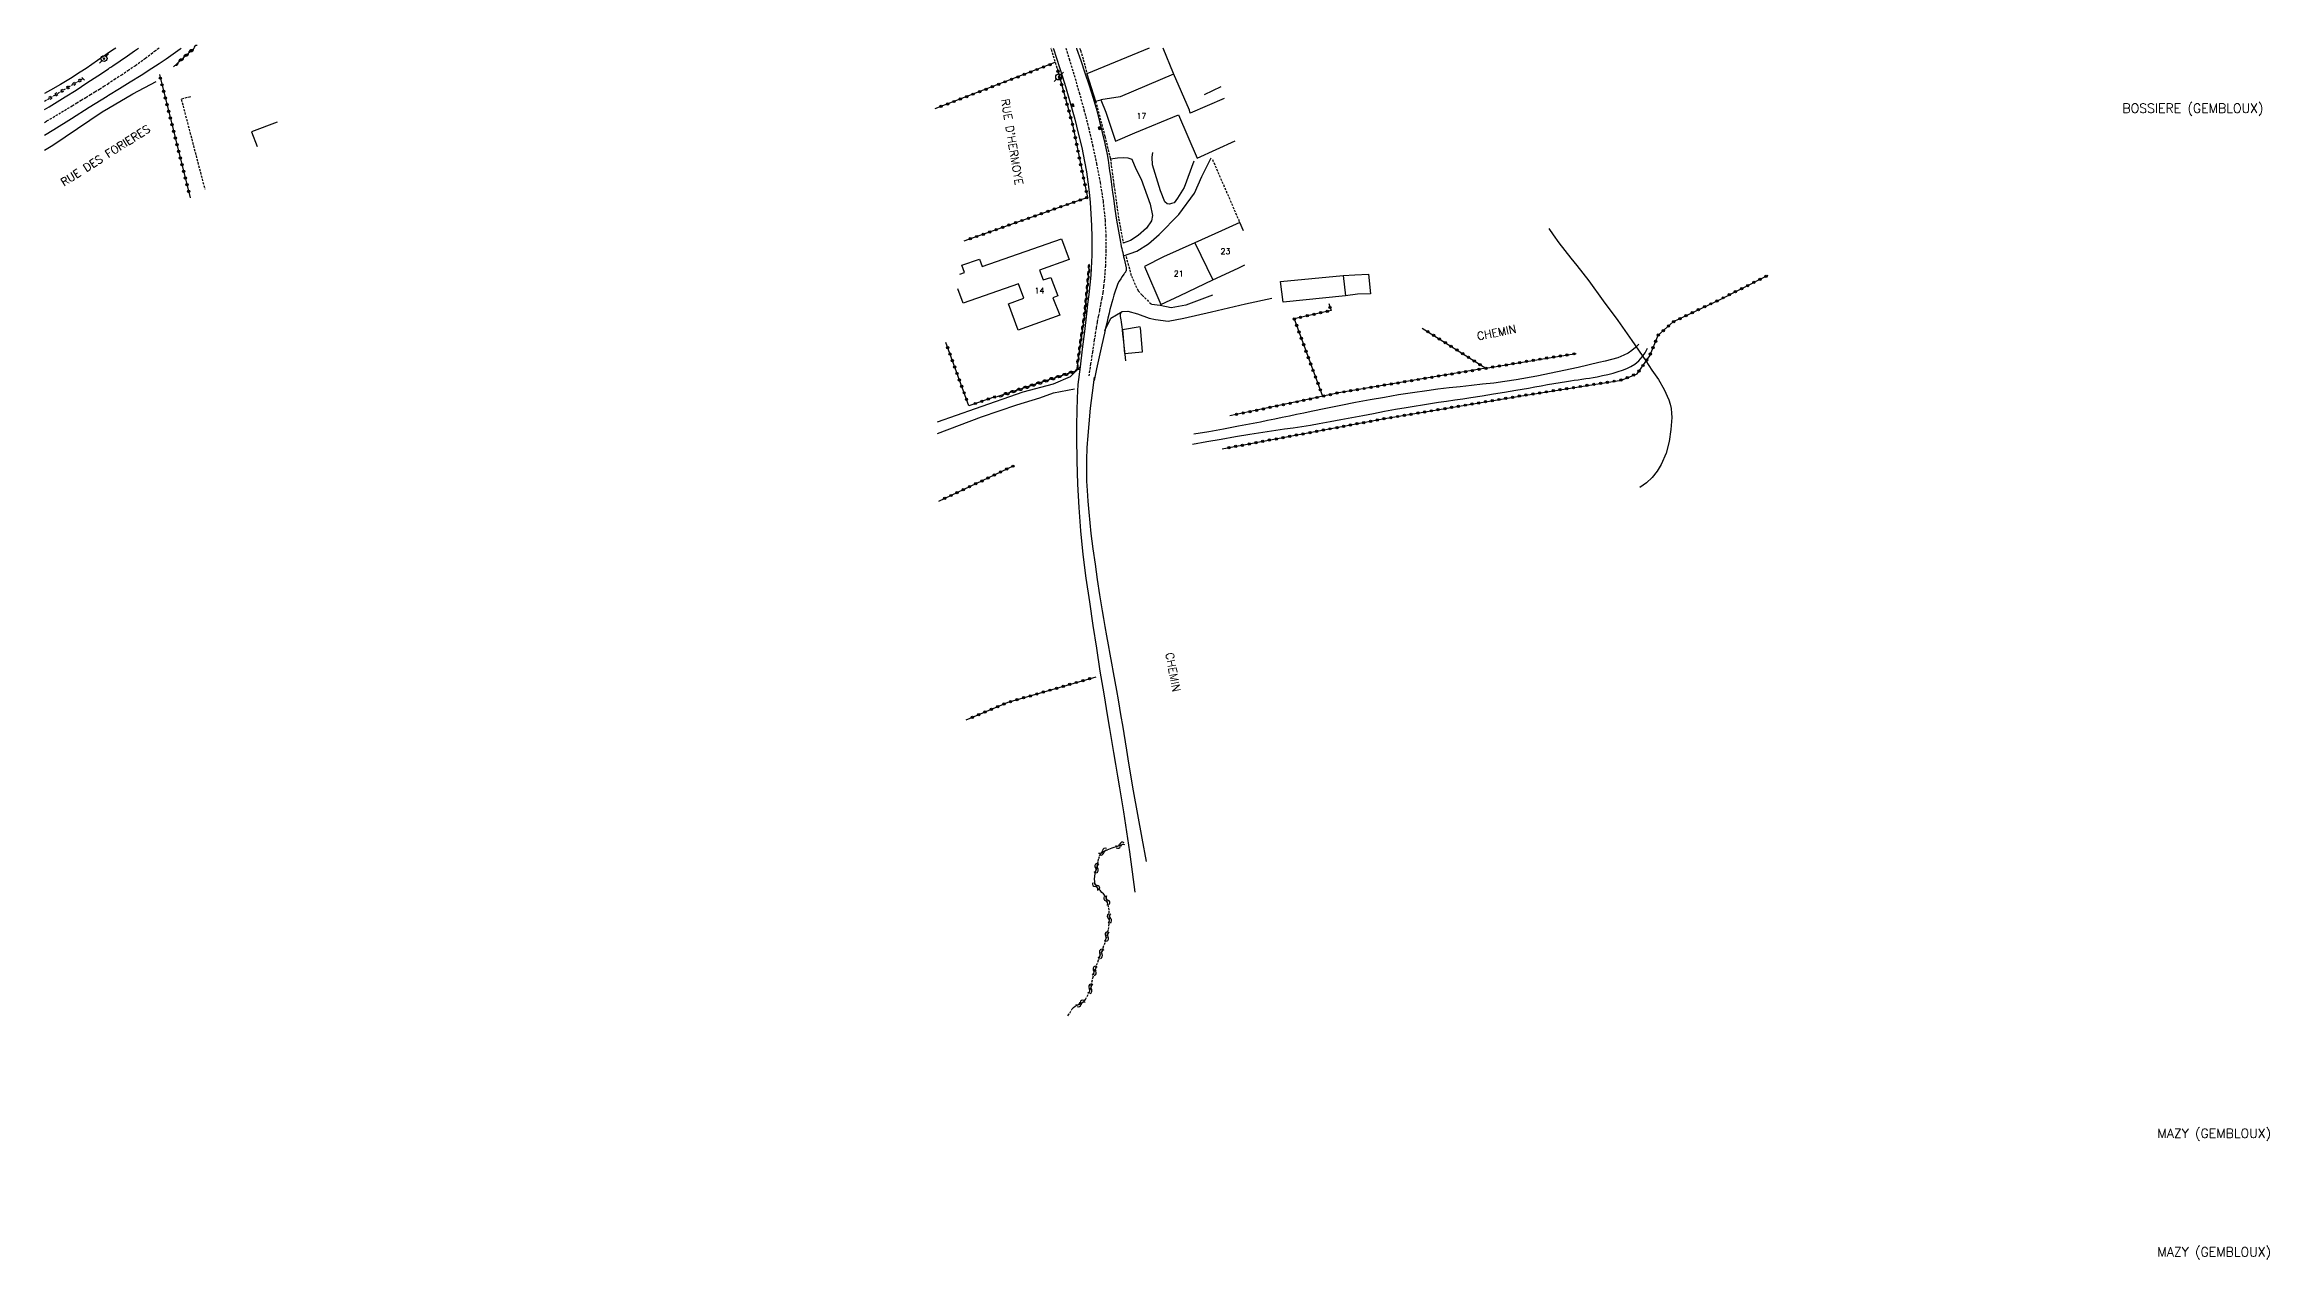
# Model space of a CAD drawing. Header units: millimetres. Extents: x 173000 to 174000, y 133000 to 134001.
# Drawn here: x 173000 to 173486.7, y 133735 to 134000.8 of the extents above; entities that cross this region are included whole.
import ezdxf
from ezdxf.enums import TextEntityAlignment as Align

# ---------------------------------------------------------------- set-up
doc = ezdxf.new("R2010")
doc.units = ezdxf.units.MM
doc.linetypes.add('DASHED', pattern=[0.75, 0.5, -0.25])
doc.layers.get('0').update_dxf_attribs({"linetype": 'CONTINUOUS'})
for name, color, linetype in [('W0001', 6, 'DASHED'), ('W0008', 7, 'CONTINUOUS'), ('W0017', 7, 'CONTINUOUS'), ('W0071', 7, 'CONTINUOUS'), ('W0101', 7, 'CONTINUOUS'), ('W0104', 1, 'CONTINUOUS'), ('W0112', 1, 'DASHED'), ('W0120', 7, 'CONTINUOUS'), ('W0211', 2, 'CONTINUOUS'), ('W0220', 5, 'DASHED'), ('W0300', 7, 'CONTINUOUS'), ('W0310', 3, 'CONTINUOUS'), ('W0323', 7, 'CONTINUOUS'), ('W0330', 7, 'CONTINUOUS'), ('W0401', 7, 'CONTINUOUS'), ('W0473', 7, 'CONTINUOUS'), ('W0501', 5, 'DASHED'), ('W0980', 7, 'CONTINUOUS'), ('W0989', 7, 'CONTINUOUS'), ('W0991', 7, 'CONTINUOUS'), ('W1102', 7, 'CONTINUOUS')]:
    doc.layers.add(name, color=color, linetype=linetype)
doc.styles.get("Standard").update_dxf_attribs({"font": 'romans.shx', "width": 0.85})

# ---------------------------------------------------------------- blocks, each defined once
blk = doc.blocks.new('T473')
for p, q in [((-0.166667, 0.166667), (0.166667, -0.166667)), ((-0.166667, -0.166667), (0.166667, 0.166667)), ((0.500001, 0.500001), (1.000002, 1.000002)), ((-1.000002, -1.000002), (-0.500001, -0.500001))]:
    blk.add_line(p, q)
blk.add_ellipse((0, 0), major_axis=(0.471405, 0.471405), ratio=1, start_param=5.4977871438, end_param=11.780972451)
blk = doc.blocks.new('T401')
for p, q in [((-0.3, 0.3), (0, 0.3)), ((-0.3, -0.25), (-0.3, 0.3)), ((-0.3, 0.15), (0, 0.15)), ((-0.3, 0), (0, 0)), ((0, 0.3), (0, -0.25)), ((-0.3, -0.15), (0, -0.15)), ((-0.3, -0.25), (-0.3, -0.3)), ((-0.3, -0.3), (0, -0.3)), ((0, -0.3), (0, -0.25))]:
    blk.add_line(p, q)
blk = doc.blocks.new('t323o')
at = {"color": 0, "linetype": 'Continuous'}
for radius in [0.25, 0.15]:
    blk.add_circle((0, 0), radius, dxfattribs=at)
blk = doc.blocks.new('t310o')
at = {"color": 0, "linetype": 'Continuous'}
for centre, start, end in [((-0.5, 0.38), 216.8699, 323.1304), ((0.5, -0.37), 36.8699, 143.1303)]:
    blk.add_arc(centre, 0.625, start, end, dxfattribs=at)
blk = doc.blocks.new('t500o')
at = {"color": 0, "linetype": 'Continuous'}
for centre, start, end in [((-0.5, 0.625), 216.8699, 323.1301), ((0.5, -0.125), 36.8699, 143.1301), ((0.5, -0.625), 36.8699, 143.1301), ((-0.5, 0.125), 216.8699, 323.1301)]:
    blk.add_arc(centre, 0.625, start, end, dxfattribs=at)
blk = doc.blocks.new('t220o')
at = {"color": 0, "linetype": 'Continuous'}
for p, q in [((-0.25, 0.25), (0.25, 0.25)), ((-0.25, -0.25), (0.25, -0.25))]:
    blk.add_line(p, q, dxfattribs=at)

msp = doc.modelspace()

# ---------------------------------------------------------------- linework, layer by layer
at = {"layer": 'W0001'}
for points in [[(173025.06, 134000), (173024.27, 133999.37), (173022.09, 133997.73), (173019.88, 133996.14), (173018.43, 133995.14), (173016.96, 133994.16), (173015.49, 133993.21), (173014, 133992.26)], [(173223.38, 134000), (173224.13, 133997.64), (173225.21, 133994.08), (173226.31, 133990.28), (173227.37, 133986.47), (173228.36, 133982.63), (173229.25, 133978.78), (173230.1, 133974.71), (173230.89, 133970.62), (173231.53, 133966.5), (173231.97, 133962.36), (173232.14, 133959.04), (173232.16, 133955.72), (173232.04, 133952.4), (173231.8, 133949.1), (173231.65, 133947.79), (173231.47, 133946.49), (173231.25, 133945.19), (173231, 133943.9), (173230.75, 133942.62), (173230.5, 133941.33), (173230.25, 133940.04), (173230.03, 133938.75), (173229.62, 133936.14), (173229.21, 133933.53), (173228.82, 133930.92), (173228.43, 133928.3)], [(173000, 133983.71), (173000.54, 133984.04), (173006.05, 133987.38), (173007.04, 133987.99), (173008.04, 133988.6), (173009.03, 133989.21), (173010.03, 133989.81), (173011.02, 133990.42), (173012.02, 133991.03), (173013.01, 133991.65), (173014, 133992.26)]]:
    msp.add_lwpolyline(points, dxfattribs=at)
at = {"layer": 'W0008'}
for points in [[(173014, 133995.48), (173014.24, 133995.64), (173014.49, 133995.8), (173014.73, 133995.97), (173014.97, 133996.13), (173016.55, 133997.2), (173018.12, 133998.28), (173019.68, 133999.38), (173020.55, 134000)], [(173014, 133989.67), (173016.38, 133991.13), (173018.76, 133992.59), (173021.13, 133994.06), (173023.48, 133995.57), (173025.05, 133996.61), (173026.62, 133997.66), (173028.17, 133998.73), (173029.69, 133999.86), (173029.87, 134000)], [(173220.64, 134000), (173220.7, 133999.84), (173221.35, 133997.79), (173222.01, 133995.74), (173222.66, 133993.68), (173223.3, 133991.62), (173223.91, 133989.56), (173224.5, 133987.48), (173225.33, 133984.42), (173226.12, 133981.35), (173226.86, 133978.27), (173227.5, 133975.16), (173227.89, 133972.94), (173228.22, 133970.72), (173228.49, 133968.48), (173228.71, 133966.24), (173228.9, 133963.72), (173229.03, 133961.18), (173229.1, 133958.65), (173229.12, 133956.11), (173229.09, 133954.66), (173229.03, 133953.21), (173228.94, 133951.76), (173228.84, 133950.31), (173228.64, 133948.2), (173228.41, 133946.09), (173228.16, 133943.99), (173227.9, 133941.88), (173227.45, 133938.01), (173226.98, 133934.13), (173226.5, 133930.26), (173226, 133926.38)], [(173225.71, 134000), (173225.75, 133999.89), (173226.66, 133997.27), (173227.58, 133994.55), (173228.49, 133991.82), (173229.36, 133989.07), (173230.16, 133986.31), (173230.79, 133983.92), (173231.38, 133981.52), (173231.92, 133979.1), (173232.41, 133976.68), (173232.62, 133975.5), (173232.81, 133974.31), (173232.98, 133973.13), (173233.14, 133971.94), (173233.3, 133970.75), (173233.46, 133969.56), (173233.62, 133968.38), (173233.79, 133967.19), (173234.15, 133964.77), (173234.51, 133962.35), (173234.9, 133959.94), (173235.32, 133957.53), (173235.41, 133957.07), (173235.51, 133956.61), (173235.62, 133956.15), (173235.73, 133955.7), (173235.83, 133955.24), (173235.94, 133954.78), (173236.04, 133954.33), (173236.13, 133953.87), (173236.29, 133953.25), (173236.48, 133952.61), (173236.6, 133951.94), (173236.56, 133951.27), (173236.53, 133951.16), (173236.48, 133951.06), (173236.42, 133950.96), (173236.35, 133950.88), (173236.28, 133950.8), (173236.21, 133950.72), (173236.14, 133950.63), (173236.08, 133950.55), (173235.74, 133950.04), (173235.41, 133949.53), (173235.08, 133949.02), (173234.8, 133948.48), (173234.45, 133947.64), (173234.16, 133946.79), (173233.91, 133945.93), (173233.66, 133945.07), (173233.44, 133944.31), (173233.24, 133943.54), (173233.05, 133942.77), (173232.86, 133942.01), (173232.6, 133940.92), (173232.33, 133939.82), (173232.08, 133938.73), (173231.83, 133937.64), (173231.25, 133935.04), (173230.69, 133932.44), (173230.14, 133929.84), (173229.6, 133927.24)], [(173000, 133986.57), (173001.01, 133987.16), (173004.53, 133989.32), (173006.92, 133990.82), (173009.29, 133992.36), (173011.65, 133993.91), (173014, 133995.48)], [(173000, 133980.93), (173002.05, 133982.19), (173005.93, 133984.61), (173009.8, 133987.04), (173013.68, 133989.47), (173013.76, 133989.52), (173013.84, 133989.57), (173013.92, 133989.62), (173014, 133989.67)]]:
    msp.add_lwpolyline(points, dxfattribs=at)
at = {"layer": 'W0017'}
for points in [[(173251.42, 133975.25), (173249.25, 133969.48), (173247.83, 133967.14), (173247.09, 133966.16), (173246.51, 133966.02), (173246.09, 133965.84), (173245.53, 133965.93), (173245.08, 133966.36), (173244.11, 133968.79), (173242.34, 133974.42), (173242.27, 133976.1), (173242.39, 133977.12)], [(173233.15, 133975.76), (173234.68, 133975.95), (173236.03, 133976.09), (173236.95, 133976), (173237.85, 133975.69), (173238.69, 133973.61), (173239.86, 133971.34), (173241.84, 133965.87), (173242.32, 133963.4), (173242.13, 133962.23), (173241.02, 133960.62), (173239.23, 133958.99), (173237.57, 133957.88), (173235.97, 133957.29)], [(173235.98, 133954.51), (173238.92, 133955.53), (173241.47, 133957.19), (173243.83, 133959.21), (173248.12, 133963.58), (173251.53, 133968.27), (173253.14, 133971.88), (173255.15, 133975.98)], [(173231.96, 133938.24), (173233.22, 133940.93), (173234.48, 133941.64), (173235.7, 133942.36), (173236.99, 133942.43), (173239.09, 133941.88), (173241.65, 133940.94), (173243.04, 133940.61), (173245.77, 133940.22), (173249.21, 133940.94), (173255.27, 133942.26), (173262.7, 133944.08), (173268.46, 133945.32)], [(173255.47, 133945.93), (173249.67, 133943.72), (173246.47, 133943.14), (173244.02, 133943.7), (173242.1, 133943.93)], [(173226.47, 133930.18), (173224.35, 133928.04), (173220.64, 133926.46), (173214.02, 133924.69), (173203.56, 133921.04), (173195.28, 133918.15)], [(173195.32, 133915.71), (173204.92, 133919.29), (173212.7, 133921.98), (173217.74, 133923.48), (173220.68, 133924.6), (173225.26, 133925.47)]]:
    msp.add_lwpolyline(points, dxfattribs=at)
at = {"layer": 'W0071'}
for points in [[(173251.1, 133913.38), (173254.23, 133913.93), (173257.36, 133914.47), (173260.5, 133914.99), (173263.64, 133915.51), (173265.53, 133915.81), (173267.43, 133916.1), (173269.33, 133916.39), (173271.23, 133916.67), (173273.13, 133916.95), (173275.02, 133917.24), (173276.92, 133917.54), (173278.81, 133917.86), (173281.2, 133918.27), (173283.58, 133918.71), (173285.96, 133919.17), (173288.33, 133919.63), (173290.71, 133920.09), (173293.09, 133920.55), (173295.47, 133920.99), (173297.85, 133921.4), (173299.62, 133921.69), (173301.38, 133921.97), (173303.15, 133922.24), (173304.92, 133922.5), (173306.69, 133922.76), (173308.46, 133923.02), (173310.23, 133923.28), (173311.99, 133923.55), (173314.45, 133923.94), (173316.92, 133924.33), (173319.38, 133924.73), (173321.83, 133925.14), (173323.22, 133925.38), (173324.61, 133925.62), (173326, 133925.87), (173327.38, 133926.12), (173328.77, 133926.37), (173330.15, 133926.61), (173331.54, 133926.85), (173332.93, 133927.08), (173333.76, 133927.21), (173334.6, 133927.34), (173335.43, 133927.45), (173336.27, 133927.56), (173337.11, 133927.68), (173337.94, 133927.81), (173338.77, 133927.95), (173339.61, 133928.1), (173340.77, 133928.34), (173341.94, 133928.59), (173343.09, 133928.88), (173344.23, 133929.23), (173345.16, 133929.55), (173346.1, 133929.9), (173347.01, 133930.32), (173347.86, 133930.87), (173348.7, 133931.61), (173349.45, 133932.44), (173350.09, 133933.35), (173350.63, 133934.33)], [(173348.7, 133935.23), (173347.98, 133934.51), (173347.2, 133933.85), (173346.36, 133933.27), (173345.47, 133932.78), (173344.14, 133932.23), (173342.76, 133931.84), (173341.37, 133931.53), (173339.99, 133931.22), (173335.49, 133930.14), (173330.97, 133929.14), (173326.43, 133928.23), (173321.87, 133927.42), (173319.44, 133927.05), (173317, 133926.72), (173314.56, 133926.44), (173312.11, 133926.18), (173309.66, 133925.92), (173307.22, 133925.66), (173304.77, 133925.37), (173302.34, 133925.05), (173299.24, 133924.59), (173296.16, 133924.11), (173293.08, 133923.59), (173290, 133923.05), (173286.75, 133922.44), (173283.52, 133921.8), (173280.28, 133921.14), (173277.04, 133920.49), (173275.46, 133920.16), (173273.87, 133919.83), (173272.29, 133919.5), (173270.71, 133919.17), (173269.12, 133918.84), (173267.54, 133918.51), (173265.95, 133918.19), (173264.37, 133917.88), (173261.14, 133917.26), (173257.91, 133916.66), (173254.67, 133916.08), (173251.43, 133915.52)], [(173226, 133926.38), (173225.87, 133923.48), (173225.79, 133920.58), (173225.74, 133917.67), (173225.75, 133914.76), (173225.83, 133909.67), (173225.98, 133904.57), (173226.22, 133899.48), (173226.59, 133894.39), (173227.13, 133889.2), (173227.8, 133884.02), (173228.55, 133878.86), (173229.31, 133873.7), (173230.07, 133868.7), (173230.86, 133863.7), (173231.69, 133858.71), (173232.51, 133853.72), (173232.94, 133851.12), (173233.38, 133848.53), (173233.82, 133845.93), (173234.27, 133843.34), (173234.72, 133840.74), (173235.15, 133838.15), (173235.58, 133835.55), (173235.99, 133832.95), (173236.66, 133828.56), (173237.31, 133824.16), (173237.93, 133819.76), (173238.52, 133815.35)], [(173241.01, 133822.03), (173240.06, 133827.19), (173239.13, 133832.36), (173238.22, 133837.53), (173237.33, 133842.7), (173237.02, 133844.54), (173236.72, 133846.38), (173236.42, 133848.22), (173236.12, 133850.06), (173235.83, 133851.9), (173235.53, 133853.74), (173235.23, 133855.58), (173234.92, 133857.42), (173234.56, 133859.43), (173234.2, 133861.43), (173233.83, 133863.43), (173233.46, 133865.43), (173233.09, 133867.43), (173232.72, 133869.44), (173232.36, 133871.44), (173232.01, 133873.44), (173231.71, 133875.18), (173231.41, 133876.91), (173231.13, 133878.65), (173230.85, 133880.39), (173230.34, 133883.73), (173229.85, 133887.07), (173229.39, 133890.42), (173228.97, 133893.78), (173228.71, 133896.14), (173228.48, 133898.49), (173228.28, 133900.85), (173228.12, 133903.22), (173228.06, 133904.23), (173228.01, 133905.24), (173227.97, 133906.25), (173227.96, 133907.27), (173227.96, 133908.15), (173227.97, 133909.04), (173227.99, 133909.92), (173228.01, 133910.81), (173228.04, 133911.7), (173228.08, 133912.58), (173228.13, 133913.47), (173228.19, 133914.35), (173228.47, 133917.78), (173228.81, 133921.2), (173229.21, 133924.61), (173229.68, 133928.01)]]:
    msp.add_lwpolyline(points, dxfattribs=at)
at = {"layer": 'W0101'}
for points in [[(173246.96, 133994.31), (173235.3, 133989.36)], [(173250.46, 133986.41), (173246.92, 133994.41)], [(173235.3, 133989.36), (173231.08, 133988.69)], [(173231.08, 133988.69), (173232.16, 133986), (173234.28, 133979.6)], [(173258.06, 133988.93), (173250.56, 133985.77), (173250.46, 133986.41)], [(173050.9, 133983.78), (173045.28, 133981.65)], [(173234.28, 133979.6), (173238.51, 133981.45), (173248.05, 133985.41)], [(173248.05, 133985.41), (173252.13, 133975.9), (173260.44, 133979.69)], [(173045.28, 133981.65), (173046.49, 133978.45)], [(173200.2, 133950.53), (173201.21, 133950.91), (173200.63, 133952.53), (173204.48, 133953.85), (173205.06, 133952.23), (173222.46, 133958.26), (173224.12, 133953.72), (173217.61, 133951.41), (173218.44, 133949.27), (173220.1, 133949.8), (173221.67, 133945.77), (173220.58, 133945.35), (173222.07, 133941.56)], [(173251.63, 133957.4), (173244.78, 133954.36), (173240.61, 133952.18)], [(173262.23, 133959.99), (173261.44, 133961.84), (173257.45, 133959.98), (173251.63, 133957.4)], [(173255.58, 133949.26), (173261.09, 133951.87), (173262.58, 133952.61)], [(173222.07, 133941.56), (173212.97, 133938.25), (173210.87, 133944.05), (173214.2, 133945.29), (173213.07, 133948.44), (173200.97, 133944.16), (173199.8, 133947.31)], [(173240.61, 133952.18), (173244.21, 133943.93), (173248.44, 133945.89), (173255.58, 133949.26)]]:
    msp.add_lwpolyline(points, dxfattribs=at)
at = {"layer": 'W0104'}
for points in [[(173241.63, 134000), (173228.02, 133994.33)], [(173246.92, 133994.41), (173244.72, 134000)], [(173228.02, 133994.33), (173229.91, 133988.39)], [(173229.91, 133988.39), (173231.08, 133988.69)], [(173284.05, 133950.24), (173286.64, 133950.41), (173289.57, 133950.56), (173290.05, 133946.24), (173287.16, 133946.17), (173284.59, 133945.83)], [(173239.63, 133939), (173235.79, 133938.33), (173236.23, 133933.18), (173240.15, 133933.57), (173239.74, 133938.85)]]:
    msp.add_lwpolyline(points, dxfattribs=at)
msp.add_lwpolyline([(173270.95, 133944.4), (173270.37, 133948.91), (173284.05, 133950.24), (173284.59, 133945.83)], close=True, dxfattribs=at)
at = {"layer": 'W0112'}
for points in [[(173221.5, 133995.61), (173220.14, 134000)], [(173226.42, 134000), (173226.58, 133999.52), (173227.22, 133997.47), (173228.02, 133994.33)], [(173031.92, 133989.33), (173029.92, 133988.82), (173035.06, 133969.14)], [(173229.91, 133988.39), (173231.92, 133980.72), (173233.15, 133975.76), (173233.92, 133970), (173234.95, 133962.7), (173235.97, 133957.29)], [(173255.46, 133975.62), (173261.44, 133961.84)], [(173236.56, 133954.37), (173237.74, 133950.11), (173239.21, 133946.87), (173240.09, 133945.95), (173242.12, 133943.94)]]:
    msp.add_lwpolyline(points, dxfattribs=at)
at = {"layer": 'W0120'}
msp.add_lwpolyline([(173008.73, 133992.98), (173008.16, 133993.57)], dxfattribs=at)
at = {"layer": 'W0211'}
for points in [[(173014, 133998.93), (173013.71, 133998.73), (173013.41, 133998.53), (173013.12, 133998.33), (173012.82, 133998.13), (173011.58, 133997.26), (173010.35, 133996.39), (173009.1, 133995.53), (173007.83, 133994.7), (173005.67, 133993.36), (173003.49, 133992.05), (173001.28, 133990.78), (173000, 133990.07)], [(173015.57, 134000), (173015.21, 133999.75), (173014, 133998.93)], [(173236.49, 133931.6), (173236.35, 133932.94), (173236.2, 133934.29), (173236.06, 133935.64), (173235.92, 133936.99), (173235.88, 133937.35), (173235.84, 133937.71), (173235.8, 133938.07), (173235.76, 133938.43), (173235.7, 133938.98), (173235.63, 133939.52), (173235.56, 133940.07), (173235.48, 133940.61), (173235.46, 133940.74), (173235.43, 133940.86), (173235.4, 133940.98), (173235.37, 133941.11), (173235.35, 133941.24), (173235.33, 133941.37), (173235.32, 133941.5), (173235.34, 133941.63), (173235.39, 133941.83), (173235.46, 133942.03), (173235.57, 133942.2), (173235.7, 133942.36)]]:
    msp.add_lwpolyline(points, dxfattribs=at)
at = {"layer": 'W0220'}
msp.add_lwpolyline([(173000, 133988.4), (173002.23, 133989.69), (173005.27, 133991.48), (173008.31, 133993.28)], dxfattribs=at)
at = {"layer": 'W0300'}
for points in [[(173253.74, 133989.87), (173257.38, 133991.59)], [(173329.05, 133960.53), (173329.98, 133959.13), (173331.24, 133957.41), (173332.54, 133955.72), (173333.87, 133954.07), (173335.2, 133952.42), (173336.51, 133950.75), (173337.78, 133949.05), (173340.94, 133944.72), (173344.11, 133940.39), (173347.23, 133936.02), (173350.23, 133931.57), (173351.6, 133929.52), (173353, 133927.46), (173354.28, 133925.31), (173355.3, 133923.03), (173355.59, 133922.09), (173355.79, 133921.13), (173355.9, 133920.16), (173355.92, 133919.18), (173355.76, 133916.56), (173355.38, 133913.94), (173354.7, 133911.36), (173353.65, 133908.91), (173352.75, 133907.43), (173351.65, 133906.08), (173350.39, 133904.88), (173348.98, 133903.86)]]:
    msp.add_lwpolyline(points, dxfattribs=at)
at = {"layer": 'W0310'}
for points in [[(173032.75, 134000), (173028.2, 133995.91)], [(173228.53, 133952.49), (173227.52, 133942.17), (173225.72, 133929.41)], [(173225.72, 133929.41), (173208.31, 133923.7)]]:
    msp.add_lwpolyline(points, dxfattribs=at)
at = {"layer": 'W0323'}
for points in [[(173221.01, 133996.8), (173194.72, 133986.68)], [(173025.13, 133994.24), (173031.89, 133967.21)], [(173221.5, 133995.61), (173224.78, 133983.66), (173228.13, 133967.33), (173201.09, 133957.77)], [(173257.61, 133912.3), (173292.73, 133918.86), (173322.64, 133923.87), (173344.94, 133927.38), (173348.33, 133928.75), (173351.1, 133932.65), (173352.95, 133937.2), (173356.34, 133940.16), (173366.23, 133944.88), (173377.05, 133950.31)], [(173280.92, 133944.13), (173281.4, 133942.61), (173273.34, 133940.8), (173279.56, 133923.82)], [(173301.36, 133938.71), (173315.28, 133929.95), (173283.09, 133924.6), (173275.86, 133923.01), (173259.26, 133919.54)], [(173202.18, 133921.76), (173197.17, 133935.57)], [(173315.28, 133929.95), (173326.88, 133931.9), (173334.99, 133933.19)], [(173208.12, 133923.77), (173202.18, 133921.76)], [(173212.03, 133908.62), (173195.55, 133900.84)], [(173201.59, 133853.04), (173210.76, 133856.89), (173230, 133862.45)]]:
    msp.add_lwpolyline(points, dxfattribs=at)
at = {"layer": 'W0330'}
for points in [[(173014, 133986.84), (173019.3, 133989.95), (173024.4, 133992.66)], [(173000, 133977.63), (173001.82, 133978.77), (173012.59, 133986.02), (173014, 133986.84)]]:
    msp.add_lwpolyline(points, dxfattribs=at)
at = {"layer": 'W0501'}
msp.add_lwpolyline([(173223.84, 133788.28), (173224.79, 133789.8), (173225.1, 133790.13), (173225.46, 133790.39), (173225.85, 133790.61), (173226.24, 133790.81), (173226.63, 133791.01), (173227.02, 133791.24), (173227.38, 133791.51), (173227.68, 133791.84), (173228.48, 133793.31), (173228.96, 133794.92), (173229.29, 133796.53), (173229.69, 133798.08), (173230.12, 133799.37), (173230.6, 133800.64), (173231.09, 133801.91), (173231.57, 133803.18), (173232.03, 133804.48), (173232.41, 133805.8), (173232.71, 133807.15), (173232.89, 133808.53), (173232.95, 133809.96), (173232.87, 133811.4), (173232.61, 133812.82), (173232.15, 133814.2), (173231.92, 133814.61), (173231.62, 133814.98), (173231.29, 133815.31), (173230.95, 133815.62), (173230.61, 133815.94), (173230.29, 133816.3), (173230.01, 133816.7), (173229.83, 133817.15), (173229.72, 133817.71), (173229.69, 133818.28), (173229.73, 133818.84), (173229.82, 133819.4), (173229.95, 133819.92), (173230.09, 133820.45), (173230.23, 133820.97), (173230.35, 133821.5), (173230.46, 133822.09), (173230.58, 133822.7), (173230.77, 133823.31), (173231.09, 133823.85), (173231.31, 133824.06), (173231.58, 133824.22), (173231.85, 133824.34), (173232.11, 133824.45), (173232.46, 133824.61), (173232.82, 133824.75), (173233.18, 133824.88), (173233.54, 133825.01), (173234, 133825.18), (173234.47, 133825.35), (173234.94, 133825.51), (173235.4, 133825.66)], dxfattribs=at)
at = {"layer": 'W1102'}
msp.add_lwpolyline([(173251.63, 133957.4), (173255.58, 133949.26)], dxfattribs=at)

# ---------------------------------------------------------------- block references
at = {"layer": 'W0220'}
for p, rotation in [((173005.18, 133991.42), 30.39804660746885), ((173006.47, 133992.19), 30.64272313724758), ((173007.76, 133992.95), 30.64272313724758), ((173001.3, 133989.15), 30.15337044832878), ((173002.59, 133989.91), 30.39804660746885), ((173003.89, 133990.66), 30.39804660746885)]:
    msp.add_blockref('t220o', p, dxfattribs=dict(at, rotation=rotation))
at = {"layer": 'W0310'}
for p, rotation in [((173029.31, 133996.91), 221.9277432033739), ((173030.43, 133997.92), 221.9277432033739), ((173031.55, 133998.92), 221.9277432033739), ((173032.66, 133999.92), 221.9277432033739), ((173228.45, 133951.73), 264.40486585831), ((173228.01, 133947.26), 264.40486585831), ((173228.16, 133948.75), 264.40486585831), ((173228.31, 133950.24), 264.40486585831), ((173227.57, 133942.78), 264.40486585831), ((173227.72, 133944.27), 264.40486585831), ((173227.87, 133945.76), 264.40486585831), ((173226.97, 133938.32), 262.0057289873122), ((173227.18, 133939.8), 262.0057289873122), ((173227.39, 133941.29), 262.0057289873122), ((173226.14, 133932.38), 262.0057289873122), ((173226.35, 133933.86), 262.0057289873122), ((173226.56, 133935.35), 262.0057289873122), ((173226.77, 133936.83), 262.0057289873122), ((173221.14, 133927.9), 198.1521701266786), ((173222.56, 133928.37), 198.1521701266786), ((173223.99, 133928.84), 198.1521701266786), ((173225.41, 133929.3), 198.1521701266786), ((173225.93, 133930.89), 262.0057289873122), ((173209.74, 133924.16), 198.1521701266786), ((173211.16, 133924.63), 198.1521701266786), ((173212.59, 133925.1), 198.1521701266786), ((173214.01, 133925.57), 198.1521701266786), ((173215.44, 133926.03), 198.1521701266786), ((173216.86, 133926.5), 198.1521701266786), ((173218.29, 133926.97), 198.1521701266786), ((173219.71, 133927.44), 198.1521701266786)]:
    msp.add_blockref('t310o', p, dxfattribs=dict(at, rotation=rotation))
at = {"layer": 'W0323'}
for p, rotation in [((173219.91, 133996.38), 201.0477127850719), ((173025.34, 133993.41), 284.0242980240278), ((173025.71, 133991.95), 284.0242980240278), ((173207.32, 133991.53), 201.0477127850719), ((173208.71, 133992.07), 201.0477127850719), ((173210.11, 133992.61), 201.0477127850719), ((173211.51, 133993.15), 201.0477127850719), ((173212.91, 133993.68), 201.0477127850719), ((173214.31, 133994.22), 201.0477127850719), ((173215.71, 133994.76), 201.0477127850719), ((173217.11, 133995.3), 201.0477127850719), ((173218.51, 133995.84), 201.0477127850719), ((173221.7, 133994.89), 285.3427057795938), ((173222.09, 133993.45), 285.3427057795938), ((173222.49, 133992), 285.3427057795938), ((173026.07, 133990.5), 284.0242980240278), ((173026.43, 133989.04), 284.0242980240278), ((173026.8, 133987.59), 284.0242980240278), ((173196.12, 133987.22), 201.0477127850719), ((173197.52, 133987.76), 201.0477127850719), ((173198.92, 133988.3), 201.0477127850719), ((173200.32, 133988.84), 201.0477127850719), ((173201.72, 133989.37), 201.0477127850719), ((173203.12, 133989.91), 201.0477127850719), ((173204.52, 133990.45), 201.0477127850719), ((173205.92, 133990.99), 201.0477127850719), ((173222.89, 133990.55), 285.3427057795938), ((173223.28, 133989.11), 285.3427057795938), ((173223.68, 133987.66), 285.3427057795938), ((173027.16, 133986.13), 284.0242980240278), ((173027.52, 133984.68), 284.0242980240278), ((173027.89, 133983.22), 284.0242980240278), ((173028.25, 133981.77), 284.0242980240278), ((173224.08, 133986.21), 285.3427057795938), ((173224.47, 133984.77), 285.3427057795938), ((173224.85, 133983.32), 281.6086719290352), ((173225.15, 133981.85), 281.6086719290352), ((173028.61, 133980.31), 284.0242980240278), ((173028.98, 133978.86), 284.0242980240278), ((173029.34, 133977.4), 284.0242980240278), ((173225.45, 133980.38), 281.6086719290352), ((173225.75, 133978.91), 281.6086719290352), ((173226.06, 133977.44), 281.6086719290352), ((173029.7, 133975.95), 284.0242980240278), ((173030.07, 133974.49), 284.0242980240278), ((173030.43, 133973.03), 284.0242980240278), ((173226.36, 133975.97), 281.6086719290352), ((173226.66, 133974.5), 281.6086719290352), ((173226.96, 133973.03), 281.6086719290352), ((173030.8, 133971.58), 284.0242980240278), ((173031.16, 133970.12), 284.0242980240278), ((173031.52, 133968.67), 284.0242980240278), ((173227.26, 133971.56), 281.6086719290352), ((173227.57, 133970.09), 281.6086719290352), ((173227.87, 133968.62), 281.6086719290352), ((173227.96, 133967.27), 199.4732166655535), ((173213.82, 133962.27), 199.4732166655535), ((173215.23, 133962.77), 199.4732166655535), ((173216.64, 133963.27), 199.4732166655535), ((173218.06, 133963.77), 199.4732166655535), ((173219.47, 133964.27), 199.4732166655535), ((173220.89, 133964.77), 199.4732166655535), ((173222.3, 133965.27), 199.4732166655535), ((173223.72, 133965.77), 199.4732166655535), ((173225.13, 133966.27), 199.4732166655535), ((173226.54, 133966.77), 199.4732166655535), ((173202.5, 133958.27), 199.4732166655535), ((173203.92, 133958.77), 199.4732166655535), ((173205.33, 133959.27), 199.4732166655535), ((173206.75, 133959.77), 199.4732166655535), ((173208.16, 133960.27), 199.4732166655535), ((173209.57, 133960.77), 199.4732166655535), ((173210.99, 133961.27), 199.4732166655535), ((173212.4, 133961.77), 199.4732166655535), ((173371.2, 133947.37), 26.617483242366), ((173372.54, 133948.05), 26.617483242366), ((173373.88, 133948.72), 26.617483242366), ((173375.22, 133949.39), 26.617483242366), ((173376.56, 133950.06), 26.617483242366), ((173281.2, 133943.24), 287.8421763939158), ((173361.77, 133942.75), 25.53145848479666), ((173363.13, 133943.4), 25.53145848479666), ((173364.48, 133944.05), 25.53145848479666), ((173365.83, 133944.69), 25.53145848479666), ((173367.18, 133945.36), 26.617483242366), ((173368.52, 133946.03), 26.617483242366), ((173369.86, 133946.7), 26.617483242366), ((173273.36, 133940.72), 290.1320382239344), ((173273.88, 133939.32), 290.1320382239344), ((173274.4, 133937.91), 290.1320382239344), ((173274.73, 133941.11), 192.6881585073905), ((173276.19, 133941.44), 192.6881585073905), ((173277.65, 133941.77), 192.6881585073905), ((173279.12, 133942.1), 192.6881585073905), ((173280.58, 133942.43), 192.6881585073905), ((173302.58, 133937.94), 327.8173682327914), ((173354.1, 133938.2), 41.14037051123275), ((173355.22, 133939.19), 41.14037051123275), ((173356.36, 133940.17), 25.53145848479666), ((173357.71, 133940.81), 25.53145848479666), ((173359.06, 133941.46), 25.53145848479666), ((173360.42, 133942.11), 25.53145848479666), ((173197.58, 133934.45), 109.9147947794135), ((173198.09, 133933.04), 109.9147947794135), ((173274.91, 133936.5), 290.1320382239344), ((173275.43, 133935.09), 290.1320382239344), ((173275.95, 133933.68), 290.1320382239344), ((173303.85, 133937.14), 327.8173682327914), ((173305.12, 133936.34), 327.8173682327914), ((173306.39, 133935.54), 327.8173682327914), ((173307.66, 133934.74), 327.8173682327914), ((173308.93, 133933.94), 327.8173682327914), ((173310.2, 133933.14), 327.8173682327914), ((173333.04, 133932.88), 9.003800689262606), ((173334.52, 133933.11), 9.003800689262606), ((173351.26, 133933.05), 67.79123006248709), ((173351.82, 133934.44), 67.79123006248709), ((173352.39, 133935.83), 67.79123006248709), ((173352.97, 133937.21), 41.14037051123275), ((173198.6, 133931.63), 109.9147947794135), ((173199.11, 133930.22), 109.9147947794135), ((173199.62, 133928.81), 109.9147947794135), ((173276.46, 133932.27), 290.1320382239344), ((173276.98, 133930.87), 290.1320382239344), ((173277.49, 133929.46), 290.1320382239344), ((173278.01, 133928.05), 290.1320382239344), ((173303.45, 133927.98), 189.4297021838948), ((173304.93, 133928.23), 189.4297021838948), ((173306.41, 133928.47), 189.4297021838948), ((173307.89, 133928.72), 189.4297021838948), ((173309.37, 133928.96), 189.4297021838948), ((173310.85, 133929.21), 189.4297021838948), ((173311.47, 133932.34), 327.8173682327914), ((173312.32, 133929.45), 189.4297021838948), ((173312.74, 133931.55), 327.8173682327914), ((173313.8, 133929.7), 189.4297021838948), ((173314.01, 133930.75), 327.8173682327914), ((173315.28, 133929.95), 327.8173682327914), ((173316.76, 133930.2), 9.566470018835007), ((173318.24, 133930.44), 9.566470018835007), ((173319.72, 133930.69), 9.566470018835007), ((173321.2, 133930.94), 9.566470018835007), ((173322.68, 133931.19), 9.566470018835007), ((173324.16, 133931.44), 9.566470018835007), ((173325.64, 133931.69), 9.566470018835007), ((173327.12, 133931.94), 9.003800689262606), ((173328.6, 133932.17), 9.003800689262606), ((173330.08, 133932.41), 9.003800689262606), ((173331.56, 133932.64), 9.003800689262606), ((173346.21, 133927.89), 21.96455358426626), ((173347.6, 133928.45), 21.96455358426626), ((173348.74, 133929.33), 54.71280004889444), ((173349.61, 133930.56), 54.71280004889444), ((173350.48, 133931.78), 54.71280004889444), ((173200.13, 133927.4), 109.9147947794135), ((173200.64, 133925.99), 109.9147947794135), ((173201.16, 133924.58), 109.9147947794135), ((173201.67, 133923.17), 109.9147947794135), ((173206.44, 133923.2), 198.6862064904487), ((173207.86, 133923.68), 198.6862064904487), ((173276.87, 133923.23), 192.3920017690424), ((173278.34, 133923.56), 192.3920017690424), ((173278.53, 133926.64), 290.1320382239344), ((173279.04, 133925.23), 290.1320382239344), ((173279.8, 133923.88), 192.3920017690424), ((173281.27, 133924.2), 192.3920017690424), ((173282.73, 133924.52), 192.3920017690424), ((173284.21, 133924.79), 189.4297021838948), ((173285.69, 133925.03), 189.4297021838948), ((173287.17, 133925.28), 189.4297021838948), ((173288.65, 133925.52), 189.4297021838948), ((173290.13, 133925.77), 189.4297021838948), ((173291.61, 133926.01), 189.4297021838948), ((173293.09, 133926.26), 189.4297021838948), ((173294.57, 133926.51), 189.4297021838948), ((173296.05, 133926.75), 189.4297021838948), ((173297.53, 133927), 189.4297021838948), ((173299.01, 133927.24), 189.4297021838948), ((173300.49, 133927.49), 189.4297021838948), ((173301.97, 133927.73), 189.4297021838948), ((173318.15, 133923.12), 9.512638320447422), ((173319.63, 133923.36), 9.512638320447422), ((173321.11, 133923.61), 9.512638320447422), ((173322.59, 133923.86), 9.512638320447422), ((173324.07, 133924.09), 8.949931873925212), ((173325.55, 133924.33), 8.949931873925212), ((173327.03, 133924.56), 8.949931873925212), ((173328.51, 133924.79), 8.949931873925212), ((173330, 133925.03), 8.949931873925212), ((173331.48, 133925.26), 8.949931873925212), ((173332.96, 133925.49), 8.949931873925212), ((173334.44, 133925.73), 8.949931873925212), ((173335.92, 133925.96), 8.949931873925212), ((173337.4, 133926.19), 8.949931873925212), ((173338.89, 133926.43), 8.949931873925212), ((173340.37, 133926.66), 8.949931873925212), ((173341.85, 133926.89), 8.949931873925212), ((173343.33, 133927.13), 8.949931873925212), ((173344.81, 133927.36), 8.949931873925212), ((173203.6, 133922.24), 198.6862064904487), ((173205.02, 133922.72), 198.6862064904487), ((173260.73, 133919.85), 191.8140306456143), ((173262.19, 133920.15), 191.8140306456143), ((173263.66, 133920.46), 191.8140306456143), ((173265.13, 133920.77), 191.8140306456143), ((173266.6, 133921.07), 191.8140306456143), ((173268.07, 133921.38), 191.8140306456143), ((173269.53, 133921.69), 191.8140306456143), ((173271, 133921.99), 191.8140306456143), ((173272.47, 133922.3), 191.8140306456143), ((173273.94, 133922.61), 191.8140306456143), ((173275.41, 133922.92), 191.8140306456143), ((173290.05, 133918.36), 10.57907195448555), ((173291.52, 133918.63), 10.57907195448555), ((173293, 133918.9), 9.512638320447422), ((173294.48, 133919.15), 9.512638320447422), ((173295.96, 133919.4), 9.512638320447422), ((173297.44, 133919.65), 9.512638320447422), ((173298.92, 133919.89), 9.512638320447422), ((173300.4, 133920.14), 9.512638320447422), ((173301.88, 133920.39), 9.512638320447422), ((173303.35, 133920.64), 9.512638320447422), ((173304.83, 133920.89), 9.512638320447422), ((173306.31, 133921.13), 9.512638320447422), ((173307.79, 133921.38), 9.512638320447422), ((173309.27, 133921.63), 9.512638320447422), ((173310.75, 133921.88), 9.512638320447422), ((173312.23, 133922.13), 9.512638320447422), ((173313.71, 133922.37), 9.512638320447422), ((173315.19, 133922.62), 9.512638320447422), ((173316.67, 133922.87), 9.512638320447422), ((173263.51, 133913.4), 10.57907195448555), ((173264.98, 133913.67), 10.57907195448555), ((173266.46, 133913.95), 10.57907195448555), ((173267.93, 133914.23), 10.57907195448555), ((173269.41, 133914.5), 10.57907195448555), ((173270.88, 133914.78), 10.57907195448555), ((173272.36, 133915.05), 10.57907195448555), ((173273.83, 133915.33), 10.57907195448555), ((173275.3, 133915.6), 10.57907195448555), ((173276.78, 133915.88), 10.57907195448555), ((173278.25, 133916.15), 10.57907195448555), ((173279.73, 133916.43), 10.57907195448555), ((173281.2, 133916.7), 10.57907195448555), ((173282.68, 133916.98), 10.57907195448555), ((173284.15, 133917.25), 10.57907195448555), ((173285.63, 133917.53), 10.57907195448555), ((173287.1, 133917.81), 10.57907195448555), ((173288.57, 133918.08), 10.57907195448555), ((173211.82, 133908.53), 205.2953538172813), ((173259.08, 133912.57), 10.57907195448555), ((173260.56, 133912.85), 10.57907195448555), ((173262.03, 133913.12), 10.57907195448555), ((173202.33, 133904.04), 205.2953538172813), ((173203.69, 133904.68), 205.2953538172813), ((173205.04, 133905.32), 205.2953538172813), ((173206.4, 133905.96), 205.2953538172813), ((173207.76, 133906.61), 205.2953538172813), ((173209.11, 133907.25), 205.2953538172813), ((173210.47, 133907.89), 205.2953538172813), ((173196.91, 133901.48), 205.2953538172813), ((173198.26, 133902.12), 205.2953538172813), ((173199.62, 133902.76), 205.2953538172813), ((173200.97, 133903.4), 205.2953538172813), ((173221.38, 133859.96), 16.13399872242594), ((173222.82, 133860.38), 16.13399872242594), ((173224.26, 133860.79), 16.13399872242594), ((173225.7, 133861.21), 16.13399872242594), ((173227.14, 133861.63), 16.13399872242594), ((173228.58, 133862.04), 16.13399872242594), ((173207.12, 133855.36), 22.75385818077508), ((173208.5, 133855.94), 22.75385818077508), ((173209.89, 133856.52), 22.75385818077508), ((173211.29, 133857.04), 16.13399872242594), ((173212.73, 133857.46), 16.13399872242594), ((173214.17, 133857.87), 16.13399872242594), ((173215.61, 133858.29), 16.13399872242594), ((173217.05, 133858.71), 16.13399872242594), ((173218.49, 133859.13), 16.13399872242594), ((173219.94, 133859.54), 16.13399872242594), ((173202.97, 133853.62), 22.75385818077508), ((173204.35, 133854.2), 22.75385818077508), ((173205.74, 133854.78), 22.75385818077508)]:
    msp.add_blockref('t323o', p, dxfattribs=dict(at, rotation=rotation))
at = {"layer": 'W0401'}
for p, rotation in [((173224.76, 133987.43), 195.4245155710351), ((173230.59, 133982.43), 193.6745391434078)]:
    msp.add_blockref('T401', p, dxfattribs=dict(at, rotation=rotation))
at = {"layer": 'W0473'}
for p in [(173013.02, 133997.71), (173221.85, 133993.69)]:
    msp.add_blockref('T473', p, dxfattribs=at)
at = {"layer": 'W0501'}
for p, rotation in [((173235.29, 133825.62), 18.37613052822449), ((173230.13, 133820.6), 75.03309434280523), ((173231.55, 133824.2), 30.2198227964546), ((173230.01, 133816.7), 124.2204517331426), ((173232.37, 133813.54), 108.4646684505627), ((173232.37, 133805.66), 73.61084150549144), ((173232.94, 133809.61), 87.7417030386527), ((173231.08, 133801.88), 68.78214271400707), ((173229.7, 133798.12), 71.38913943645487), ((173226.62, 133791), 27.08160857692905), ((173228.76, 133794.23), 73.46577239448321)]:
    msp.add_blockref('t500o', p, dxfattribs=dict(at, rotation=rotation))

# ---------------------------------------------------------------- texts
at = {"layer": 'W0980'}
for s, p in [('BOSSIERE (GEMBLOUX)', (173469.93, 133986.69)), ('MAZY (GEMBLOUX)', (173474.59, 133762.45)), ('MAZY (GEMBLOUX)', (173474.59, 133736.52))]:
    msp.add_text(s, height=2, dxfattribs=at).set_placement(p, align=Align.MIDDLE)
at = {"layer": 'W0989'}
for s, rotation, p in [("RUE D'HERMOYE", 279.3134, (173209.25, 133988.72)), ('RUE DES FORIERES', 32.4112, (173004.24, 133969.7)), ('CHEMIN', 11.3363, (173313.53, 133936.05)), ('CHEMIN', 280.5287, (173245.19, 133867.59))]:
    msp.add_text(s, height=1.75, rotation=rotation, dxfattribs=at).set_placement(p)
at = {"layer": 'W0991'}
for s, p in [('17', (173239.94, 133985.16)), ('23', (173258.31, 133955.55)), ('21', (173248.08, 133950.67)), ('14', (173217.64, 133946.94))]:
    msp.add_text(s, height=1.25, dxfattribs=at).set_placement(p, align=Align.MIDDLE_CENTER)

doc.saveas('drawing.dxf')
